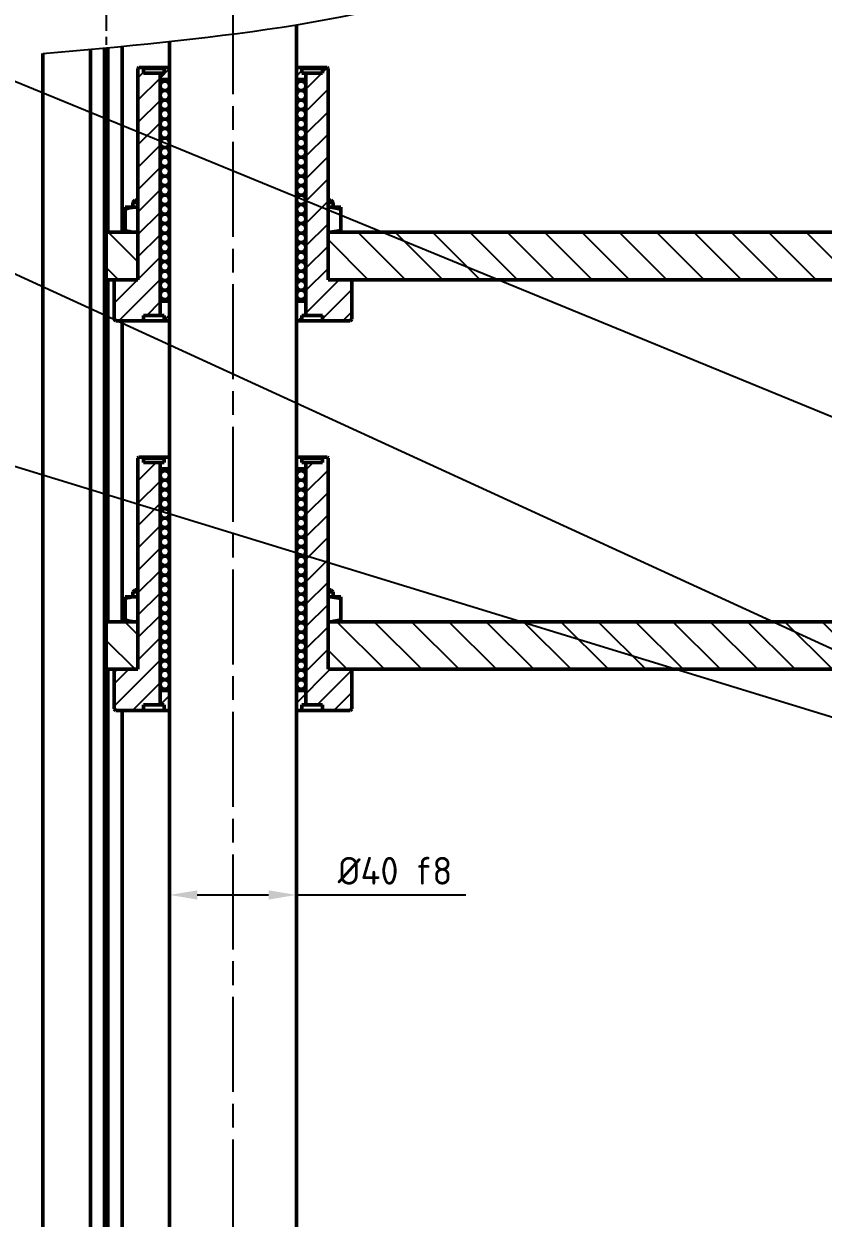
# Model space of a CAD drawing. Header units: millimetres. Extents: x 32504 to 36677, y 41990 to 42879.
# Drawn here: x 34735 to 34835.9, y 42549.7 to 42700.6 of the extents above; entities that cross this region are included whole.
import ezdxf

# ---------------------------------------------------------------- set-up
doc = ezdxf.new("R2010")
doc.units = ezdxf.units.MM
doc.linetypes.add('AM_ISO08W050', pattern=[18, 12, -1.5, 3, -1.5])
doc.linetypes.add('AM_ISO08W050x2', pattern=[9, 6, -0.75, 1.5, -0.75])
for name, color, linetype, lineweight in [('AM_5', 3, 'Continuous', 25), ('Duong_tam', 4, 'AM_ISO08W050', 25), ('Net_dam', 7, 'Continuous', 50), ('Net_manh', 3, 'Continuous', 25)]:
    doc.layers.add(name, color=color, linetype=linetype, lineweight=lineweight)
doc.styles.add('TCVN', font='tcvn7284-2003i.ttf')
doc.dimstyles.new('TCVN$0', dxfattribs={"dimtxt": 3.5, "dimasz": 3.5, "dimexe": 1, "dimexo": 1, "dimgap": 1.3, "dimtad": 1, "dimdsep": 46, "dimtxsty": 'TCVN', "dimcen": 0, "dimclrd": 3, "dimclre": 3, "dimclrt": 2, "dimadec": 0, "dimazin": 2, "dimtp": 0.1, "dimtm": 0.1, "dimtfac": 0.71, "dimtmove": 0, "dimatfit": 3, "dimfxl": 1, "dimtfill": 1, "dimlwd": 25, "dimlwe": 25, "dimarcsym": 1})
pattern_1 = [(315, (45100.6404, 55991.719), (2.3570226, 2.3570226), [])]
pattern_2 = [(45, (50372.8985, 62876.6823), (-1.41421356, 1.41421356), [])]
pattern_3 = [(315, (40724.442, 64456.958), (2.3546656, 2.3546656), [])]

# ---------------------------------------------------------------- blocks, each defined once
blk = doc.blocks.new('*D36')
at = {"layer": 'Defpoints', "color": 0, "transparency": 16777216}
for p in [(34753.39, 42645.73), (34769.39, 42645.73), (34769.39, 42590.55)]:
    blk.add_point(p, dxfattribs=at)
at = {"layer": 'Net_dam', "color": 3, "linetype": 'ByBlock', "lineweight": 25, "transparency": 16777216}
for p, q in [((34753.39, 42644.73), (34753.39, 42589.55)), ((34769.39, 42644.73), (34769.39, 42589.55)), ((34756.89, 42590.55), (34765.89, 42590.55)), ((34769.39, 42590.55), (34790.8, 42590.55))]:
    blk.add_line(p, q, dxfattribs=at)
at = {"layer": 'Net_dam', "color": 3, "transparency": 16777216}
for points in [[(34756.89, 42591.13), (34756.89, 42589.96), (34753.39, 42590.55)], [(34765.89, 42591.13), (34765.89, 42589.96), (34769.39, 42590.55)]]:
    blk.add_solid(points, dxfattribs=at)
at = {"layer": 'Net_dam', "color": 2, "transparency": 16777216, "insert": (34781.85, 42593.6), "char_height": 3.5, "attachment_point": 5, "style": 'TCVN', "bg_fill": 3, "box_fill_scale": 1.1, "bg_fill_color": 256, "bg_fill_true_color": 13158600, "bg_fill_transparency": 0}
blk.add_mtext('%%C40{}{\\C2; f8}', dxfattribs=at)

msp = doc.modelspace()

# ---------------------------------------------------------------- hatches: boundary and pattern name
at = {"layer": 'Net_manh'}
h = msp.add_hatch(dxfattribs=at)
h.set_pattern_fill('_U', color=256, scale=2, angle=45, pattern_type=0)
h.set_pattern_definition(pattern_2)
h.paths.add_polyline_path([(35032.1941, 42694.3502), (35030.0941, 42694.3502), (35030.0941, 42694.9302), (35029.9741, 42695.0502), (35029.5141, 42695.0502), (35029.3941, 42694.9302), (35029.3941, 42668.2502), (35026.5941, 42668.2502), (35026.3941, 42668.0502), (35026.3941, 42663.2502), (35026.5941, 42663.0502), (35030.0941, 42663.0502), (35030.0941, 42663.7502), (35032.1941, 42663.7502)])
h.paths.add_polyline_path([(35053.3941, 42694.9302), (35053.2741, 42695.0502), (35052.8141, 42695.0502), (35052.6941, 42694.9302), (35052.6941, 42694.3502), (35051.25, 42694.3502), (35051.0864, 42694.3502), (35050.5941, 42694.3502), (35050.5941, 42663.7502), (35052.6941, 42663.7502), (35052.6941, 42663.0502), (35056.1941, 42663.0502), (35056.3941, 42663.2502), (35056.3941, 42668.0502), (35056.1941, 42668.2502), (35053.3941, 42668.2502), (35053.3941, 42674.2502)])
h.paths.add_polyline_path([(35033.3941, 42694.9302), (35033.2741, 42695.0502), (35032.6941, 42695.0502), (35032.6941, 42694.3502), (35032.1941, 42694.3502), (35032.1941, 42693.5502), (35033.3941, 42693.5502)])
h.paths.add_polyline_path([(35050.5941, 42694.3502), (35050.0941, 42694.3502), (35050.0941, 42695.0502), (35049.5141, 42695.0502), (35049.3941, 42694.9302), (35049.3941, 42693.5502), (35050.5941, 42693.5502)])
h.paths.add_polyline_path([(35033.3941, 42665.5502), (35032.1941, 42665.5502), (35032.1941, 42663.7502), (35032.6941, 42663.7502), (35032.6941, 42663.0502), (35033.2741, 42663.0502), (35033.3941, 42663.1702)])
h.paths.add_polyline_path([(35050.5941, 42665.5502), (35049.3941, 42665.5502), (35049.3941, 42663.1702), (35049.5141, 42663.0502), (35050.0941, 42663.0502), (35050.0941, 42663.7502), (35050.5941, 42663.7502)])
h.paths.add_polyline_path([(35032.1941, 42645.1502), (35030.0941, 42645.1502), (35030.0941, 42645.7302), (35029.9741, 42645.8502), (35029.5141, 42645.8502), (35029.3941, 42645.7302), (35029.3941, 42619.0502), (35026.5941, 42619.0502), (35026.3941, 42618.8502), (35026.3941, 42614.0502), (35026.5941, 42613.8502), (35030.0941, 42613.8502), (35030.0941, 42614.5502), (35031.7315, 42614.5502), (35032.1941, 42614.5502)])
h.paths.add_polyline_path([(35033.3941, 42645.7302), (35033.2741, 42645.8502), (35032.6941, 42645.8502), (35032.6941, 42645.1502), (35032.1941, 42645.1502), (35032.1941, 42644.3502), (35033.3941, 42644.3502)])
h.paths.add_polyline_path([(35053.3941, 42645.7302), (35053.2741, 42645.8502), (35052.8141, 42645.8502), (35052.6941, 42645.7302), (35052.6941, 42645.1502), (35050.5941, 42645.1502), (35050.5941, 42614.5502), (35052.6941, 42614.5502), (35052.6941, 42613.8502), (35056.1941, 42613.8502), (35056.3941, 42614.0502), (35056.3941, 42618.8502), (35056.1941, 42619.0502), (35053.3941, 42619.0502), (35053.3941, 42625.0502)])
h.paths.add_polyline_path([(35050.5941, 42645.1502), (35050.0941, 42645.1502), (35050.0941, 42645.8502), (35049.5141, 42645.8502), (35049.3941, 42645.7302), (35049.3941, 42644.3502), (35050.5941, 42644.3502)])
h.paths.add_polyline_path([(35033.3941, 42616.3502), (35032.1941, 42616.3502), (35032.1941, 42614.5502), (35032.6941, 42614.5502), (35032.6941, 42613.8502), (35033.2741, 42613.8502), (35033.3941, 42613.9702)])
h.paths.add_polyline_path([(35050.5941, 42616.3502), (35049.3941, 42616.3502), (35049.3941, 42613.9702), (35049.5141, 42613.8502), (35050.0941, 42613.8502), (35050.0941, 42614.5502), (35050.5941, 42614.5502)])
h.paths.add_polyline_path([(34773.3941, 42645.7302), (34773.2741, 42645.8502), (34772.8141, 42645.8502), (34772.6941, 42645.7302), (34772.6941, 42645.1502), (34770.5941, 42645.1502), (34770.5941, 42614.5502), (34772.6941, 42614.5502), (34772.6941, 42613.8502), (34776.1941, 42613.8502), (34776.3941, 42614.0502), (34776.3941, 42618.8502), (34776.1941, 42619.0502), (34773.3941, 42619.0502), (34773.3941, 42625.0502)])
h.paths.add_polyline_path([(34752.1941, 42645.1502), (34751.7019, 42645.1502), (34751.5383, 42645.1502), (34750.0941, 42645.1502), (34750.0941, 42645.7302), (34749.9741, 42645.8502), (34749.5141, 42645.8502), (34749.3941, 42645.7302), (34749.3941, 42619.0502), (34746.5941, 42619.0502), (34746.3941, 42618.8502), (34746.3941, 42614.0502), (34746.5941, 42613.8502), (34750.0941, 42613.8502), (34750.0941, 42614.5502), (34752.1941, 42614.5502)])
h.paths.add_polyline_path([(34753.3941, 42616.3502), (34752.1941, 42616.3502), (34752.1941, 42614.5502), (34752.6941, 42614.5502), (34752.6941, 42613.8502), (34753.2741, 42613.8502), (34753.3941, 42613.9702)])
h.paths.add_polyline_path([(34770.5941, 42616.3502), (34769.3941, 42616.3502), (34769.3941, 42613.9702), (34769.5141, 42613.8502), (34770.0941, 42613.8502), (34770.0941, 42614.5502), (34770.5941, 42614.5502)])
h = msp.add_hatch(dxfattribs=at)
h.set_pattern_fill('_U', color=256, scale=2, angle=45, pattern_type=0)
h.set_pattern_definition(pattern_2)
h.paths.add_polyline_path([(34752.1941, 42694.3502), (34750.0941, 42694.3502), (34750.0941, 42694.9302), (34749.9741, 42695.0502), (34749.5141, 42695.0502), (34749.3941, 42694.9302), (34749.3941, 42668.2502), (34746.5941, 42668.2502), (34746.3941, 42668.0502), (34746.3941, 42663.2502), (34746.5941, 42663.0502), (34750.0941, 42663.0502), (34750.0941, 42663.7502), (34752.1941, 42663.7502)])
h.paths.add_polyline_path([(34773.3941, 42694.9302), (34773.2741, 42695.0502), (34772.8141, 42695.0502), (34772.6941, 42694.9302), (34772.6941, 42694.3502), (34770.5941, 42694.3502), (34770.5941, 42693.5502), (34770.5941, 42663.7502), (34771.0864, 42663.7502), (34772.6941, 42663.7502), (34772.6941, 42663.0502), (34776.1941, 42663.0502), (34776.3941, 42663.2502), (34776.3941, 42668.0502), (34776.1941, 42668.2502), (34773.3941, 42668.2502), (34773.3941, 42674.2502)])
h = msp.add_hatch(dxfattribs=at)
h.set_pattern_fill('_U', color=256, scale=2, angle=45, pattern_type=0)
h.set_pattern_definition(pattern_2)
h.paths.add_polyline_path([(34752.6941, 42694.3502), (34752.1941, 42694.3502), (34752.1941, 42693.5502), (34753.3941, 42693.5502), (34753.3941, 42694.9302), (34753.2741, 42695.0502), (34752.6941, 42695.0502)])
h.paths.add_polyline_path([(34770.0941, 42694.3502), (34770.0941, 42695.0502), (34769.5141, 42695.0502), (34769.3941, 42694.9302), (34769.3941, 42693.5502), (34770.5941, 42693.5502), (34770.5941, 42694.3502)])
h.paths.add_polyline_path([(34753.3941, 42665.5502), (34752.1941, 42665.5502), (34752.1941, 42663.7502), (34752.6941, 42663.7502), (34752.6941, 42663.0502), (34753.2741, 42663.0502), (34753.3941, 42663.1702)])
h.paths.add_polyline_path([(34769.3941, 42663.1702), (34769.3941, 42663.0502), (34769.5141, 42663.0502), (34770.0941, 42663.0502), (34770.0941, 42663.7502), (34770.5941, 42663.7502), (34770.5941, 42665.5502), (34769.3941, 42665.5502), (34769.3941, 42664.7502)])
h = msp.add_hatch(dxfattribs=at)
h.set_pattern_fill('_U', color=256, scale=3.33, angle=315, pattern_type=0)
h.set_pattern_definition(pattern_3)
h.paths.add_polyline_path([(34749.3941, 42674.2502), (34745.3941, 42674.2502), (34745.3941, 42668.2502), (34749.3941, 42668.2502)])
edge = h.paths.add_edge_path()
edge.add_line((35057.3941, 42674.2502), (35053.725, 42674.2502))
edge.add_spline(control_points=[(35053.725, 42674.2502), (35053.7047, 42674.25), (35053.6843, 42674.2498), (35053.664, 42674.2502)], knot_values=[0, 0, 0, 0, 0.18247766, 0.18247766, 0.18247766, 0.18247766], degree=3, periodic=0)
edge.add_spline(control_points=[(35053.3941, 42674.2971), (35053.4732, 42674.2768), (35053.5626, 42674.2539), (35053.6535, 42674.2505), (35053.664, 42674.2502)], knot_values=[0.18247766, 0.18247766, 0.18247766, 0.18247766, 0.90582667, 1, 1, 1, 1], degree=3, periodic=0)
edge.add_line((35053.664, 42674.2502), (35053.3941, 42674.2502))
edge.add_line((35053.3941, 42674.2502), (35053.3941, 42668.2502))
edge.add_line((35053.3941, 42668.2502), (35057.3941, 42668.2502))
edge.add_line((35057.3941, 42668.2502), (35057.3941, 42674.2502))
h = msp.add_hatch(dxfattribs=at)
h.set_pattern_fill('_U', color=256, scale=3.333333, angle=315, style=0, pattern_type=0)
h.set_pattern_definition(pattern_1)
edge = h.paths.add_edge_path()
edge.add_spline(control_points=[(34773.725, 42674.2502), (34773.7061, 42674.2501), (34773.6872, 42674.2499), (34773.6684, 42674.2502)], knot_values=[0, 0, 0, 0, 0.15309995, 0.15309995, 0.15309995, 0.15309995], degree=3, periodic=0)
edge.add_line((34773.3941, 42674.2482), (34773.3941, 42668.2502))
edge.add_line((34773.3941, 42668.2502), (34896.1941, 42668.2502))
edge.add_line((34896.1941, 42668.2502), (34896.1941, 42674.2502))
edge.add_line((34896.1941, 42674.2502), (34891.3941, 42674.2502))
edge.add_line((34891.3941, 42674.2502), (34773.725, 42674.2502))
h.paths.add_polyline_path([(35029.3941, 42668.2502), (35029.3941, 42674.2502), (34906.5941, 42674.2502), (34906.5941, 42668.2502)])
h = msp.add_hatch(dxfattribs=at)
h.set_pattern_fill('_U', color=256, scale=3.33, angle=315, pattern_type=0)
h.set_pattern_definition(pattern_3)
h.paths.add_polyline_path([(34749.3941, 42625.0502), (34745.3941, 42625.0502), (34745.3941, 42619.0502), (34749.3941, 42619.0502)])
h.paths.add_polyline_path([(35057.3941, 42625.0502), (35053.3941, 42625.0502), (35053.3941, 42621.0532), (35057.3941, 42621.6793)])
h.paths.add_polyline_path([(35057.3941, 42621.6793), (35053.3941, 42621.0532), (35053.3941, 42619.0502), (35057.3941, 42619.0502)])
h = msp.add_hatch(dxfattribs=at)
h.set_pattern_fill('_U', color=256, scale=3.333333, angle=315, style=0, pattern_type=0)
h.set_pattern_definition(pattern_1)
edge = h.paths.add_edge_path()
edge.add_line((34889.3941, 42625.0502), (34773.725, 42625.0502))
edge.add_spline(control_points=[(34773.725, 42625.0502), (34773.7047, 42625.05), (34773.6843, 42625.0498), (34773.664, 42625.0502)], knot_values=[0, 0, 0, 0, 0.18247765, 0.18247765, 0.18247765, 0.18247765], degree=3, periodic=0)
edge.add_spline(control_points=[(34773.3941, 42625.0971), (34773.4732, 42625.0768), (34773.5626, 42625.0539), (34773.6535, 42625.0505), (34773.664, 42625.0502)], knot_values=[0.18247765, 0.18247765, 0.18247765, 0.18247765, 0.90582667, 1, 1, 1, 1], degree=3, periodic=0)
edge.add_line((34773.593, 42625.0502), (34773.3941, 42625.0502))
edge.add_line((34773.3941, 42625.0502), (34773.3941, 42619.0502))
edge.add_line((34773.3941, 42619.0502), (34889.3941, 42619.0502))
edge.add_line((34889.3941, 42619.0502), (34889.3941, 42625.0502))
h.paths.add_polyline_path([(35029.3941, 42625.0502), (34913.4175, 42625.0502), (34913.4175, 42619.0502), (35029.3941, 42619.0502)])
h.paths.add_polyline_path([(34913.4175, 42625.0502), (34906.5941, 42625.0502), (34906.5941, 42619.0502), (34907.1943, 42619.0502), (34907.3941, 42619.0502), (34913.4175, 42619.0502)])
h.paths.add_polyline_path([(34896.1941, 42625.0502), (34889.3941, 42625.0502), (34889.3941, 42619.0502), (34895.3941, 42619.0502), (34895.582, 42619.0502), (34895.594, 42619.0502), (34896.1941, 42619.0502)])

# ---------------------------------------------------------------- linework, layer by layer
at = {"layer": 'Duong_tam'}
msp.add_line((34761.3941, 42775.6698), (34761.3941, 42405.426), dxfattribs=at)
at = {"layer": 'Duong_tam', "linetype": 'AM_ISO08W050x2'}
msp.add_line((34745.3941, 42705.6698), (34745.3941, 42697.9098), dxfattribs=at)
at = {"layer": 'Net_dam'}
for p, q in [((34769.3941, 42499.4002), (34769.3941, 42700.4526)), ((34753.3941, 42698.3369), (34753.3941, 42492.6464)), ((34737.3941, 42696.812), (34737.3941, 42485.5376)), ((34743.3941, 42697.3527), (34743.3941, 42488.2226)), ((34745.1863, 42697.5187), (34745.1863, 42489.0217)), ((34745.3941, 42697.5381), (34745.3941, 42674.2502)), ((34745.602, 42697.5577), (34745.602, 42674.2502)), ((34747.3941, 42697.7282), (34747.3941, 42674.2502)), ((34749.3941, 42694.9302), (34749.5141, 42695.0502)), ((34749.3941, 42694.9302), (34749.3941, 42668.2502)), ((34749.5141, 42695.0502), (34749.9741, 42695.0502)), ((34749.9741, 42695.0502), (34750.0941, 42694.9302)), ((34749.9741, 42695.0502), (34752.6941, 42695.0502)), ((34752.6941, 42694.9302), (34750.0941, 42694.9302)), ((34750.0941, 42694.3502), (34750.0941, 42694.9302)), ((34750.0941, 42694.3502), (34752.6941, 42694.3502)), ((34752.1941, 42694.3502), (34752.1941, 42663.7502)), ((34752.1941, 42694.3502), (34752.1941, 42693.5502)), ((34752.6941, 42694.3502), (34752.6941, 42695.0502)), ((34752.6941, 42695.0502), (34753.2741, 42695.0502)), ((34753.2741, 42695.0502), (34753.3941, 42694.9302)), ((34753.2741, 42695.0502), (34753.3941, 42695.0502)), ((34753.3941, 42663.1702), (34753.3941, 42694.9302)), ((34769.3941, 42694.9302), (34769.5141, 42695.0502)), ((34769.3941, 42695.0502), (34769.5141, 42695.0502)), ((34769.3941, 42694.9302), (34769.3941, 42663.1702)), ((34769.3941, 42694.3502), (34769.3941, 42664.7502)), ((34769.5141, 42695.0502), (34770.0941, 42695.0502)), ((34770.0941, 42695.0502), (34772.8141, 42695.0502)), ((34770.0941, 42695.0502), (34770.0941, 42694.3502)), ((34772.6941, 42694.9302), (34770.0941, 42694.9302)), ((34770.0941, 42694.3502), (34772.6941, 42694.3502)), ((34770.5941, 42694.3502), (34770.5941, 42663.7502)), ((34770.5941, 42694.3502), (34770.5941, 42693.5502)), ((34772.6941, 42694.9302), (34772.8141, 42695.0502)), ((34772.6941, 42694.9302), (34772.6941, 42694.3502)), ((34772.8141, 42695.0502), (34773.2741, 42695.0502)), ((34773.2741, 42695.0502), (34773.3941, 42694.9302)), ((34773.3941, 42668.2502), (34773.3941, 42694.9302)), ((34752.1941, 42693.5502), (34753.3941, 42693.5502)), ((34770.5941, 42693.5502), (34769.3941, 42693.5502)), ((34749.0633, 42677.4102), (34747.7633, 42677.4102)), ((34747.7633, 42674.4825), (34747.7633, 42677.178)), ((34749.0395, 42678.2902), (34748.7633, 42678.014)), ((34748.7633, 42678.014), (34748.7633, 42677.4102)), ((34749.3941, 42678.014), (34748.7633, 42678.014)), ((34749.3941, 42678.2902), (34749.0395, 42678.2902)), ((34749.3941, 42677.3511), (34749.0633, 42677.4102)), ((34749.3941, 42677.4102), (34749.0633, 42677.4102)), ((34773.7488, 42678.2902), (34773.3941, 42678.2902)), ((34774.025, 42678.014), (34773.3941, 42678.014)), ((34773.725, 42677.4102), (34773.3941, 42677.4102)), ((34775.025, 42677.178), (34773.725, 42677.4102)), ((34775.025, 42677.4102), (34773.725, 42677.4102)), ((34774.025, 42678.014), (34773.7488, 42678.2902)), ((34774.025, 42677.4102), (34774.025, 42678.014)), ((34775.025, 42674.4825), (34775.025, 42677.178)), ((34745.3941, 42674.2502), (34745.3941, 42668.2502)), ((34745.3941, 42674.2502), (34749.3941, 42674.2502)), ((34749.3941, 42674.3093), (34749.0633, 42674.2502)), ((34749.3941, 42674.2502), (34749.3941, 42668.2502)), ((34773.3941, 42668.2502), (34773.3941, 42674.2502)), ((34773.3941, 42674.2502), (34897.6941, 42674.2502)), ((34775.025, 42674.4825), (34773.725, 42674.2502)), ((34745.3941, 42668.2502), (34749.3941, 42668.2502)), ((34745.3941, 42668.2502), (34745.3941, 42625.0502)), ((34745.602, 42668.2502), (34745.602, 42625.0502)), ((34746.3941, 42668.0502), (34746.5941, 42668.2502)), ((34746.3941, 42668.0502), (34746.3941, 42663.2502)), ((34746.5941, 42668.2502), (34749.3941, 42668.2502)), ((34773.3941, 42668.2502), (34776.1941, 42668.2502)), ((34773.3941, 42668.2502), (34896.5941, 42668.2502)), ((34776.1941, 42668.2502), (34776.3941, 42668.0502)), ((34776.3941, 42663.2502), (34776.3941, 42668.0502)), ((34752.1941, 42665.5502), (34753.3941, 42665.5502)), ((34770.5941, 42665.5502), (34769.3941, 42665.5502)), ((34750.0941, 42663.0502), (34750.0941, 42663.7502)), ((34752.6941, 42663.7502), (34750.0941, 42663.7502)), ((34752.6941, 42663.0502), (34752.6941, 42663.7502)), ((34770.0941, 42663.7502), (34770.0941, 42663.0502)), ((34771.0864, 42663.7502), (34770.0941, 42663.7502)), ((34772.6941, 42663.7502), (34771.0864, 42663.7502)), ((34772.6941, 42663.7502), (34772.6941, 42663.0502)), ((34746.5941, 42663.0502), (34746.3941, 42663.2502)), ((34746.5941, 42663.0502), (34750.0941, 42663.0502)), ((34747.3941, 42663.0502), (34747.3941, 42625.0502)), ((34750.0941, 42663.0502), (34752.6941, 42663.0502)), ((34752.6941, 42663.0502), (34753.2741, 42663.0502)), ((34753.3941, 42663.1702), (34753.2741, 42663.0502)), ((34753.3941, 42663.0502), (34753.2741, 42663.0502)), ((34769.5141, 42663.0502), (34769.3941, 42663.0502)), ((34769.5141, 42663.0502), (34770.0941, 42663.0502)), ((34770.0941, 42663.0502), (34772.6941, 42663.0502)), ((34772.6941, 42663.0502), (34776.1941, 42663.0502)), ((34776.3941, 42663.2502), (34776.1941, 42663.0502)), ((34749.3941, 42645.7302), (34749.5141, 42645.8502)), ((34749.3941, 42645.7302), (34749.3941, 42619.0502)), ((34749.5141, 42645.8502), (34749.9741, 42645.8502)), ((34749.9741, 42645.8502), (34750.0941, 42645.7302)), ((34749.9741, 42645.8502), (34752.6941, 42645.8502)), ((34752.6941, 42645.7302), (34750.0941, 42645.7302)), ((34750.0941, 42645.1502), (34750.0941, 42645.7302)), ((34752.6941, 42645.1502), (34752.6941, 42645.8502)), ((34752.6941, 42645.8502), (34753.2741, 42645.8502)), ((34753.2741, 42645.8502), (34753.3941, 42645.7302)), ((34753.2741, 42645.8502), (34753.3941, 42645.8502)), ((34753.3941, 42613.9702), (34753.3941, 42645.7302)), ((34753.3941, 42613.9702), (34753.3941, 42645.7302)), ((34769.3941, 42645.7302), (34769.5141, 42645.8502)), ((34769.3941, 42645.8502), (34769.5141, 42645.8502)), ((34769.3941, 42645.7302), (34769.3941, 42613.9702)), ((34769.3941, 42645.7302), (34769.3941, 42613.9702)), ((34769.5141, 42645.8502), (34770.0941, 42645.8502)), ((34770.0941, 42645.8502), (34772.8141, 42645.8502)), ((34770.0941, 42645.8502), (34770.0941, 42645.1502)), ((34772.6941, 42645.7302), (34770.0941, 42645.7302)), ((34772.6941, 42645.7302), (34772.8141, 42645.8502)), ((34772.6941, 42645.7302), (34772.6941, 42645.1502)), ((34772.8141, 42645.8502), (34773.2741, 42645.8502)), ((34773.2741, 42645.8502), (34773.3941, 42645.7302)), ((34773.3941, 42619.0502), (34773.3941, 42645.7302)), ((34750.0941, 42645.1502), (34751.5383, 42645.1502)), ((34751.7019, 42645.1502), (34751.5383, 42645.1502)), ((34751.7019, 42645.1502), (34752.6941, 42645.1502)), ((34752.1941, 42645.1502), (34752.1941, 42614.5502)), ((34752.1941, 42644.3502), (34753.3941, 42644.3502)), ((34770.5941, 42644.3502), (34769.3941, 42644.3502)), ((34770.0941, 42645.1502), (34772.6941, 42645.1502)), ((34770.5941, 42645.1502), (34770.5941, 42614.5502)), ((34749.0395, 42629.0902), (34748.7633, 42628.814)), ((34748.7633, 42628.814), (34748.7633, 42628.2102)), ((34749.3941, 42628.814), (34748.7633, 42628.814)), ((34749.3941, 42629.0902), (34749.0395, 42629.0902)), ((34773.7488, 42629.0902), (34773.3941, 42629.0902)), ((34774.025, 42628.814), (34773.3941, 42628.814)), ((34774.025, 42628.814), (34773.7488, 42629.0902)), ((34774.025, 42628.2102), (34774.025, 42628.814)), ((34749.0633, 42628.2102), (34747.7633, 42628.2102)), ((34747.7633, 42625.2825), (34747.7633, 42627.978)), ((34749.3941, 42628.1511), (34749.0633, 42628.2102)), ((34749.3941, 42628.2102), (34749.0633, 42628.2102)), ((34773.725, 42628.2102), (34773.3941, 42628.2102)), ((34775.025, 42627.978), (34773.725, 42628.2102)), ((34775.025, 42628.2102), (34773.725, 42628.2102)), ((34775.025, 42625.2825), (34775.025, 42627.978)), ((34745.3941, 42625.0502), (34745.3941, 42619.0502)), ((34749.3941, 42625.0502), (34745.3941, 42625.0502)), ((34749.4285, 42625.1155), (34749.0633, 42625.0502)), ((34749.3941, 42625.0502), (34749.3941, 42619.0502)), ((34896.5948, 42625.0502), (34773.3941, 42625.0502)), ((34773.3941, 42619.0502), (34773.3941, 42625.0502)), ((34775.025, 42625.2825), (34773.725, 42625.0502)), ((34749.3941, 42619.0502), (34745.3941, 42619.0502)), ((34745.3941, 42619.0502), (34745.3941, 42489.1143)), ((34745.602, 42619.0502), (34745.602, 42489.2068)), ((34746.3941, 42618.8502), (34746.5941, 42619.0502)), ((34746.3941, 42618.8502), (34746.3941, 42614.0502)), ((34746.5941, 42619.0502), (34749.3941, 42619.0502)), ((34773.3941, 42619.0502), (34776.1941, 42619.0502)), ((34895.3941, 42619.0502), (34773.3941, 42619.0502)), ((34776.1941, 42619.0502), (34776.3941, 42618.8502)), ((34776.3941, 42614.0502), (34776.3941, 42618.8502)), ((34752.1941, 42616.3502), (34753.3941, 42616.3502)), ((34770.5941, 42616.3502), (34769.3941, 42616.3502)), ((34746.5941, 42613.8502), (34746.3941, 42614.0502)), ((34746.5941, 42613.8502), (34750.0941, 42613.8502)), ((34747.3941, 42613.8502), (34747.3941, 42490.0032)), ((34750.0941, 42613.8502), (34750.0941, 42614.5502)), ((34752.6941, 42614.5502), (34750.0941, 42614.5502)), ((34750.0941, 42613.8502), (34752.6941, 42613.8502)), ((34752.6941, 42613.8502), (34752.6941, 42614.5502)), ((34752.6941, 42613.8502), (34753.2741, 42613.8502)), ((34753.3941, 42613.9702), (34753.2741, 42613.8502)), ((34753.3941, 42613.8502), (34753.2741, 42613.8502)), ((34769.5141, 42613.8502), (34769.3941, 42613.9702)), ((34769.5141, 42613.8502), (34769.3941, 42613.8502)), ((34769.5141, 42613.8502), (34770.0941, 42613.8502)), ((34770.0941, 42614.5502), (34770.0941, 42613.8502)), ((34772.6941, 42614.5502), (34770.0941, 42614.5502)), ((34770.0941, 42613.8502), (34772.6941, 42613.8502)), ((34772.6941, 42614.5502), (34772.6941, 42613.8502)), ((34772.6941, 42613.8502), (34776.1941, 42613.8502)), ((34776.3941, 42614.0502), (34776.1941, 42613.8502))]:
    msp.add_line(p, q, dxfattribs=at)
for centre in [(34752.7941, 42692.7352), (34752.7941, 42691.5352), (34769.9941, 42692.7352), (34769.9941, 42691.5352), (34752.7941, 42690.3352), (34769.9941, 42690.3352), (34752.7941, 42689.1352), (34769.9941, 42689.1352), (34752.7941, 42687.9352), (34769.9941, 42687.9352), (34752.7941, 42686.7352), (34752.7941, 42685.5352), (34769.9941, 42686.7352), (34769.9941, 42685.5352), (34752.7941, 42684.3352), (34769.9941, 42684.3352), (34752.7941, 42683.1352), (34769.9941, 42683.1352), (34752.7941, 42681.9352), (34769.9941, 42681.9352), (34752.7941, 42680.7352), (34752.7941, 42679.5352), (34769.9941, 42680.7352), (34769.9941, 42679.5352), (34752.7941, 42678.3352), (34769.9941, 42678.3352), (34752.7941, 42677.1352), (34769.9941, 42677.1352), (34752.7941, 42675.9352), (34769.9941, 42675.9352), (34752.7941, 42674.7352), (34752.7941, 42673.5352), (34769.9941, 42674.7352), (34769.9941, 42673.5352), (34752.7941, 42672.3352), (34769.9941, 42672.3352), (34752.7941, 42671.1352), (34769.9941, 42671.1352), (34752.7941, 42669.9352), (34769.9941, 42669.9352), (34752.7941, 42668.7352), (34752.7941, 42667.5352), (34769.9941, 42668.7352), (34769.9941, 42667.5352), (34752.7941, 42666.3352), (34769.9941, 42666.3352), (34752.7941, 42643.5352), (34769.9941, 42643.5352), (34752.7941, 42642.3352), (34769.9941, 42642.3352), (34752.7941, 42641.1352), (34769.9941, 42641.1352), (34752.7941, 42639.9352), (34752.7941, 42638.7352), (34769.9941, 42639.9352), (34769.9941, 42638.7352), (34752.7941, 42637.5352), (34769.9941, 42637.5352), (34752.7941, 42636.3352), (34769.9941, 42636.3352), (34752.7941, 42635.1352), (34769.9941, 42635.1352), (34752.7941, 42633.9352), (34752.7941, 42632.7352), (34769.9941, 42633.9352), (34769.9941, 42632.7352), (34752.7941, 42631.5352), (34769.9941, 42631.5352), (34752.7941, 42630.3352), (34769.9941, 42630.3352), (34752.7941, 42629.1352), (34769.9941, 42629.1352), (34752.7941, 42627.9352), (34752.7941, 42626.7352), (34769.9941, 42627.9352), (34769.9941, 42626.7352), (34752.7941, 42625.5352), (34769.9941, 42625.5352), (34752.7941, 42624.3352), (34769.9941, 42624.3352), (34752.7941, 42623.1352), (34769.9941, 42623.1352), (34752.7941, 42621.9352), (34752.7941, 42620.7352), (34769.9941, 42621.9352), (34769.9941, 42620.7352), (34752.7941, 42619.5352), (34769.9941, 42619.5352), (34752.7941, 42618.3352), (34769.9941, 42618.3352), (34752.7941, 42617.1352), (34769.9941, 42617.1352)]:
    msp.add_circle(centre, 0.6, dxfattribs=at)
for centre, start, end in [((34752.7941, 42692.9502), 349.675994, 190.324005), ((34769.9941, 42692.9502), 349.675995, 190.324006), ((34752.7941, 42666.1502), 171.1343, 8.865701), ((34769.9941, 42666.1502), 171.134299, 8.8657), ((34752.7941, 42643.7502), 349.675994, 190.324005), ((34769.9941, 42643.7502), 349.675995, 190.324006), ((34752.7941, 42616.9502), 171.1343, 8.865701), ((34769.9941, 42616.9502), 171.134299, 8.8657)]:
    msp.add_arc(centre, 0.6, start, end, dxfattribs=at)
for points, knots in [([(34749.0633, 42677.4102), (34749.0325, 42677.41), (34748.5935, 42677.4067), (34748.1633, 42677.2882), (34747.7633, 42677.178)], [0, 0, 0, 0, 0.07021477, 1, 1, 1, 1]), ([(34747.7633, 42677.178), (34747.7633, 42677.2131), (34747.7633, 42677.3492), (34747.7633, 42677.3842), (34747.7633, 42677.4102)], [0, 0, 0, 0, 0.25755135, 1, 1, 1, 1]), ([(34773.725, 42677.4102), (34773.6941, 42677.4106), (34773.5826, 42677.4117), (34773.4732, 42677.3837), (34773.3941, 42677.3634)], [0, 0, 0, 0, 0.27665099, 1, 1, 1, 1]), ([(34775.025, 42677.178), (34775.025, 42677.2131), (34775.025, 42677.3492), (34775.025, 42677.3842), (34775.025, 42677.4102)], [0, 0, 0, 0, 0.25755135, 1, 1, 1, 1]), ([(34749.0633, 42674.2502), (34749.0325, 42674.2505), (34748.5935, 42674.2538), (34748.1633, 42674.3723), (34747.7633, 42674.4825)], [0, 0, 0, 0, 0.07021477, 1, 1, 1, 1]), ([(34747.7633, 42674.4825), (34747.7633, 42674.4474), (34747.7633, 42674.3113), (34747.7633, 42674.2762), (34747.7633, 42674.2502)], [0, 0, 0, 0, 0.25755135, 1, 1, 1, 1]), ([(34773.725, 42674.2502), (34773.6942, 42674.25), (34773.5707, 42674.249), (34773.4498, 42674.2803), (34773.3591, 42674.3038)], [0, 0, 0, 0, 0.250034897, 1, 1, 1, 1]), ([(34775.025, 42674.4825), (34775.025, 42674.4474), (34775.025, 42674.3113), (34775.025, 42674.2762), (34775.025, 42674.2502)], [0, 0, 0, 0, 0.25755135, 1, 1, 1, 1]), ([(34749.0633, 42628.2102), (34749.0325, 42628.21), (34748.5935, 42628.2067), (34748.1633, 42628.0882), (34747.7633, 42627.978)], [0, 0, 0, 0, 0.07021477, 1, 1, 1, 1]), ([(34747.7633, 42627.978), (34747.7633, 42628.0131), (34747.7633, 42628.1492), (34747.7633, 42628.1842), (34747.7633, 42628.2102)], [0, 0, 0, 0, 0.25755135, 1, 1, 1, 1]), ([(34773.725, 42628.2102), (34773.6941, 42628.2106), (34773.5826, 42628.2117), (34773.4732, 42628.1837), (34773.3941, 42628.1634)], [0, 0, 0, 0, 0.27665099, 1, 1, 1, 1]), ([(34775.025, 42627.978), (34775.025, 42628.0131), (34775.025, 42628.1492), (34775.025, 42628.1842), (34775.025, 42628.2102)], [0, 0, 0, 0, 0.25755135, 1, 1, 1, 1]), ([(34749.0633, 42625.0502), (34749.0325, 42625.0505), (34748.5935, 42625.0538), (34748.1633, 42625.1723), (34747.7633, 42625.2825)], [0, 0, 0, 0, 0.07021477, 1, 1, 1, 1]), ([(34747.7633, 42625.2825), (34747.7633, 42625.2474), (34747.7633, 42625.1113), (34747.7633, 42625.0762), (34747.7633, 42625.0502)], [0, 0, 0, 0, 0.25755135, 1, 1, 1, 1]), ([(34773.725, 42625.0502), (34773.6941, 42625.0499), (34773.5826, 42625.0487), (34773.4732, 42625.0768), (34773.3941, 42625.0971)], [0, 0, 0, 0, 0.27665099, 1, 1, 1, 1]), ([(34775.025, 42625.2825), (34775.025, 42625.2474), (34775.025, 42625.1113), (34775.025, 42625.0762), (34775.025, 42625.0502)], [0, 0, 0, 0, 0.25755135, 1, 1, 1, 1])]:
    msp.add_open_spline(points, degree=3, knots=knots, dxfattribs=at)
at = {"layer": 'Net_manh'}
msp.add_spline([(34737.3941, 42696.812), (34796.8108, 42707.3739), (34824.0054, 42717.5625), (34872.8713, 42719.3317), (34903.9504, 42721.092), (34999.1114, 42712.9237), (35065.3941, 42720.8238)], degree=3, dxfattribs=at)

# ---------------------------------------------------------------- next in the draw order: dimensions: what is measured, and where the dimension line sits
at = {"layer": 'Net_dam'}
dim = msp.add_linear_dim(base=(34769.3941, 42590.5479), p1=(34753.3941, 42645.7302), p2=(34769.3941, 42645.7302), text='%%C<>{}{\\C2; f8}', dimstyle='TCVN$0', override={"dimlfac": 2.5, "dimpost": '', "dimtdec": 3}, dxfattribs=at)
dim.commit()
dim.dimension.update_dxf_attribs({"geometry": '*D36', "text_midpoint": (34781.8477, 42590.5479), "dimtype": 160})

# ---------------------------------------------------------------- next in the draw order: linework, layer by layer
at = {"layer": 'AM_5'}
for p, q in [((34709.5703, 42703.2977), (34894.94, 42627.1417)), ((34709.5703, 42680.1268), (34874.533, 42604.4368)), ((34709.5703, 42652.1268), (34879.148, 42600.1091))]:
    msp.add_line(p, q, dxfattribs=at)

doc.saveas('drawing.dxf')
